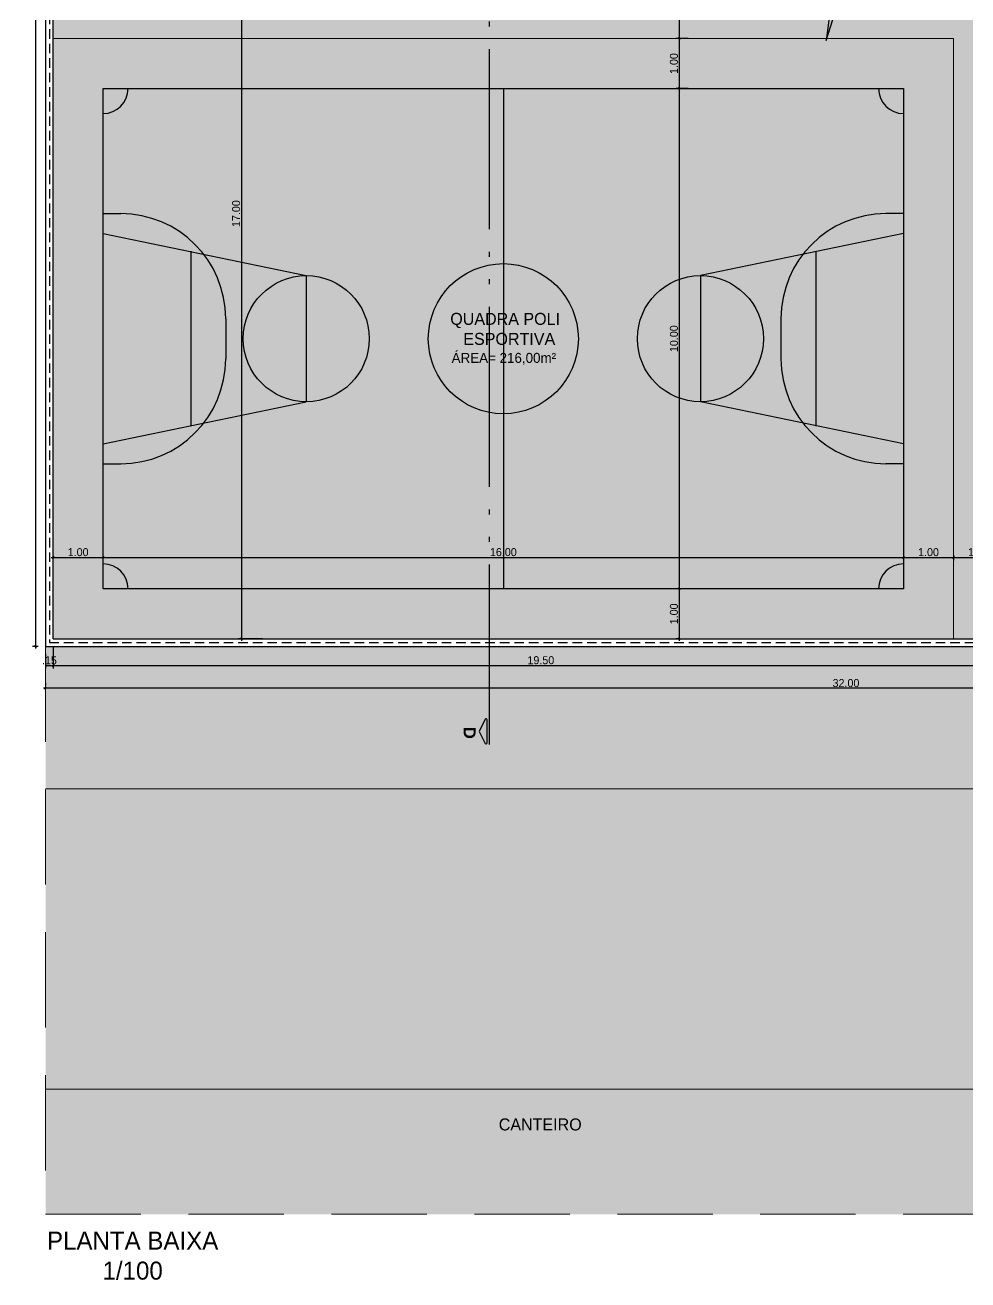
# Model space of a CAD drawing. Header units: feet. Extents: x 1734 to 1931, y 883 to 1088.
# Drawn here: x 1735.88 to 1754.73, y 882.82 to 907.9 of the extents above; entities that cross this region are included whole.
import ezdxf

# ---------------------------------------------------------------- set-up
doc = ezdxf.new("R2010")
doc.units = ezdxf.units.FT
doc.header["$LTSCALE"] = 0.3
doc.header["$MEASUREMENT"] = 0
doc.header["$PDMODE"] = 32
doc.header["$PDSIZE"] = 0.1
for name, pattern in [('ACAD_ISO05W100', [33, 24, -3, 0, -3, 0, -3]), ('DASHED2', [0.375, 0.25, -0.125]), ('HIDDEN', [9.525, 6.35, -3.175])]:
    doc.linetypes.add(name, pattern=pattern)
doc.layers.get('0').update_dxf_attribs({"linetype": 'CONTINUOUS'})
doc.layers.get('Defpoints').update_dxf_attribs({"linetype": 'CONTINUOUS'})
for name, color, linetype in [('1', 1, 'CONTINUOUS'), ('3', 3, 'CONTINUOUS'), ('4', 4, 'CONTINUOUS'), ('4.', 4, 'CONTINUOUS'), ('Cotas', 1, 'CONTINUOUS'), ('demolição', 140, 'DASHED2'), ('LOTE', 5, 'CONTINUOUS'), ('projecao', 8, 'HIDDEN'), ('Texto', 44, 'CONTINUOUS')]:
    doc.layers.add(name, color=color, linetype=linetype)
doc.styles.add('style1', font='GOTHIC.TTF')
doc.styles.add('TP', font='arial.ttf', dxfattribs={"height": 0.1})
doc.dimstyles.new('ESC-100', dxfattribs={"dimtxt": 0.16, "dimasz": 0.04, "dimexe": 0.06, "dimexo": 0.15, "dimgap": 0.02, "dimtad": 1, "dimzin": 4, "dimdsep": 46, "dimtxsty": 'style1', "dimblk": 'OBLIQUE', "dimcen": 0.01, "dimdle": 0.04, "dimclrd": 14, "dimclre": 14, "dimclrt": 2, "dimazin": 0, "dimtfac": 1, "dimtix": 1, "dimtmove": 2, "dimatfit": 0, "dimldrblk": 'OPEN90', "dimfxl": 1, "dimtolj": 1, "dimtzin": 4, "dimlwd": -1, "dimlwe": -1, "dimarcsym": 0})

# ---------------------------------------------------------------- blocks, each defined once
blk = doc.blocks.new('_Oblique')
at = {"color": 0, "linetype": 'ByBlock', "lineweight": -2}
blk.add_line((-0.5, -0.5), (0.5, 0.5), dxfattribs=at)
blk = doc.blocks.new('*D144')
at = {"layer": 'Cotas', "color": 14, "transparency": 16777216}
for p, q in [((1741.292, 912.631), (1740.145, 912.631)), ((1740.205, 912.671), (1740.205, 895.591)), ((1740.629, 895.631), (1740.145, 895.631))]:
    blk.add_line(p, q, dxfattribs=at)
at = {"layer": 'Defpoints', "color": 0, "transparency": 16777216}
for p in [(1741.442, 912.631), (1740.205, 895.631), (1740.779, 895.631)]:
    blk.add_point(p, dxfattribs=at)
at = {"layer": 'Cotas', "color": 14, "transparency": 16777216, "xscale": 0.04, "yscale": 0.04, "zscale": 0.04}
for p, rotation in [((1740.205, 912.631), 90), ((1740.205, 895.631), 270)]:
    blk.add_blockref('_Oblique', p, dxfattribs=dict(at, rotation=rotation))
at = {"layer": 'Cotas', "color": 2, "transparency": 16777216, "insert": (1740.101, 904.131), "char_height": 0.16, "attachment_point": 5, "rotation": 90, "style": 'style1'}
blk.add_mtext('\\A1;17.00', dxfattribs=at)
blk = doc.blocks.new('_Open90')
at = {"color": 0, "linetype": 'ByBlock', "lineweight": -2}
for p, q in [((0, 0), (-1, 0)), ((-0.5, 0.5), (0, 0)), ((0, 0), (-0.5, -0.5))]:
    blk.add_line(p, q, dxfattribs=at)
blk = doc.blocks.new('*D158')
at = {"layer": 'Cotas', "color": 14, "transparency": 16777216}
blk.add_line((1751.901, 907.592), (1752.385, 911.139), dxfattribs=at)
at = {"layer": 'Defpoints', "color": 0, "transparency": 16777216}
for p in [(1752.379, 911.099), (1751.906, 907.631)]:
    blk.add_point(p, dxfattribs=at)
at = {"layer": 'Cotas', "color": 14, "transparency": 16777216, "xscale": 0.04, "yscale": 0.04, "zscale": 0.04, "rotation": 82.229117953611}
blk.add_blockref('_Oblique', (1752.379, 911.099), dxfattribs=at)
at = {"layer": 'Cotas', "color": 2, "transparency": 16777216, "insert": (1752.04, 909.379), "char_height": 0.16, "attachment_point": 5, "rotation": 82.2291, "style": 'style1'}
blk.add_mtext('\\A1;R3.50', dxfattribs=at)
blk = doc.blocks.new('*D159')
at = {"layer": 'Cotas', "color": 14, "transparency": 16777216}
blk.add_line((1751.894, 907.593), (1752.521, 909.577), dxfattribs=at)
at = {"layer": 'Defpoints', "color": 0, "transparency": 16777216}
for p in [(1752.509, 909.538), (1751.906, 907.631)]:
    blk.add_point(p, dxfattribs=at)
at = {"layer": 'Cotas', "color": 14, "transparency": 16777216, "xscale": 0.04, "yscale": 0.04, "zscale": 0.04, "rotation": 72.46262932140819}
blk.add_blockref('_Oblique', (1752.509, 909.538), dxfattribs=at)
at = {"layer": 'Cotas', "color": 2, "transparency": 16777216, "insert": (1752.108, 908.616), "char_height": 0.16, "attachment_point": 5, "rotation": 72.4626, "style": 'style1'}
blk.add_mtext('\\A1;R2.00', dxfattribs=at)
blk = doc.blocks.new('*D185')
at = {"layer": 'Cotas', "color": 14, "transparency": 16777216}
for p, q in [((1749.135, 909.631), (1748.897, 909.631)), ((1748.957, 909.671), (1748.957, 907.591)), ((1749.135, 907.631), (1748.897, 907.631))]:
    blk.add_line(p, q, dxfattribs=at)
at = {"layer": 'Defpoints', "color": 0, "transparency": 16777216}
for p in [(1749.285, 909.631), (1748.957, 907.631), (1749.285, 907.631)]:
    blk.add_point(p, dxfattribs=at)
at = {"layer": 'Cotas', "color": 14, "transparency": 16777216, "xscale": 0.04, "yscale": 0.04, "zscale": 0.04}
for p, rotation in [((1748.957, 909.631), 90), ((1748.957, 907.631), 270)]:
    blk.add_blockref('_Oblique', p, dxfattribs=dict(at, rotation=rotation))
at = {"layer": 'Cotas', "color": 2, "transparency": 16777216, "insert": (1748.853, 908.631), "char_height": 0.16, "attachment_point": 5, "rotation": 90, "style": 'style1'}
blk.add_mtext('\\A1;2.00', dxfattribs=at)
blk = doc.blocks.new('*D186')
at = {"layer": 'Cotas', "color": 14, "transparency": 16777216}
for p, q in [((1749.135, 907.631), (1748.897, 907.631)), ((1748.957, 907.671), (1748.957, 906.591)), ((1749.135, 906.631), (1748.897, 906.631))]:
    blk.add_line(p, q, dxfattribs=at)
at = {"layer": 'Defpoints', "color": 0, "transparency": 16777216}
for p in [(1749.285, 907.631), (1748.957, 906.631), (1749.285, 906.631)]:
    blk.add_point(p, dxfattribs=at)
at = {"layer": 'Cotas', "color": 14, "transparency": 16777216, "xscale": 0.04, "yscale": 0.04, "zscale": 0.04}
for p, rotation in [((1748.957, 907.631), 90), ((1748.957, 906.631), 270)]:
    blk.add_blockref('_Oblique', p, dxfattribs=dict(at, rotation=rotation))
at = {"layer": 'Cotas', "color": 2, "transparency": 16777216, "insert": (1748.853, 907.131), "char_height": 0.16, "attachment_point": 5, "rotation": 90, "style": 'style1'}
blk.add_mtext('\\A1;1.00', dxfattribs=at)
blk = doc.blocks.new('*D187')
at = {"layer": 'Cotas', "color": 14, "transparency": 16777216}
for p, q in [((1749.135, 906.631), (1748.897, 906.631)), ((1748.957, 906.671), (1748.957, 896.591)), ((1748.953, 896.631), (1748.897, 896.631))]:
    blk.add_line(p, q, dxfattribs=at)
at = {"layer": 'Defpoints', "color": 0, "transparency": 16777216}
for p in [(1749.285, 906.631), (1748.957, 896.631), (1749.103, 896.631)]:
    blk.add_point(p, dxfattribs=at)
at = {"layer": 'Cotas', "color": 14, "transparency": 16777216, "xscale": 0.04, "yscale": 0.04, "zscale": 0.04}
for p, rotation in [((1748.957, 906.631), 90), ((1748.957, 896.631), 270)]:
    blk.add_blockref('_Oblique', p, dxfattribs=dict(at, rotation=rotation))
at = {"layer": 'Cotas', "color": 2, "transparency": 16777216, "insert": (1748.853, 901.631), "char_height": 0.16, "attachment_point": 5, "rotation": 90, "style": 'style1'}
blk.add_mtext('\\A1;10.00', dxfattribs=at)
blk = doc.blocks.new('*D188')
at = {"layer": 'Cotas', "color": 14, "transparency": 16777216}
for p, q in [((1748.957, 896.671), (1748.957, 895.591)), ((1748.953, 896.631), (1748.897, 896.631)), ((1748.953, 895.631), (1748.897, 895.631))]:
    blk.add_line(p, q, dxfattribs=at)
at = {"layer": 'Defpoints', "color": 0, "transparency": 16777216}
for p in [(1749.103, 896.631), (1748.957, 895.631), (1749.103, 895.631)]:
    blk.add_point(p, dxfattribs=at)
at = {"layer": 'Cotas', "color": 14, "transparency": 16777216, "xscale": 0.04, "yscale": 0.04, "zscale": 0.04}
for p, rotation in [((1748.957, 896.631), 90), ((1748.957, 895.631), 270)]:
    blk.add_blockref('_Oblique', p, dxfattribs=dict(at, rotation=rotation))
at = {"layer": 'Cotas', "color": 2, "transparency": 16777216, "insert": (1748.853, 896.131), "char_height": 0.16, "attachment_point": 5, "rotation": 90, "style": 'style1'}
blk.add_mtext('\\A1;1.00', dxfattribs=at)
blk = doc.blocks.new('*D189')
at = {"layer": 'Cotas', "color": 14, "transparency": 16777216}
for p, q in [((1736.402, 897.26), (1737.482, 897.26)), ((1736.442, 897.147), (1736.442, 897.32)), ((1737.442, 897.147), (1737.442, 897.32))]:
    blk.add_line(p, q, dxfattribs=at)
at = {"layer": 'Defpoints', "color": 0, "transparency": 16777216}
for p in [(1737.442, 897.26), (1736.442, 896.997), (1737.442, 896.997)]:
    blk.add_point(p, dxfattribs=at)
at = {"layer": 'Cotas', "color": 14, "transparency": 16777216, "xscale": 0.04, "yscale": 0.04, "zscale": 0.04, "rotation": 180}
blk.add_blockref('_Oblique', (1736.442, 897.26), dxfattribs=at)
at = {"layer": 'Cotas', "color": 14, "transparency": 16777216, "xscale": 0.04, "yscale": 0.04, "zscale": 0.04}
blk.add_blockref('_Oblique', (1737.442, 897.26), dxfattribs=at)
at = {"layer": 'Cotas', "color": 2, "transparency": 16777216, "insert": (1736.942, 897.364), "char_height": 0.16, "attachment_point": 5, "style": 'style1'}
blk.add_mtext('\\A1;1.00', dxfattribs=at)
blk = doc.blocks.new('*D190')
at = {"layer": 'Cotas', "color": 14, "transparency": 16777216}
for p, q in [((1737.402, 897.26), (1753.482, 897.26)), ((1737.442, 897.147), (1737.442, 897.32)), ((1753.442, 897.302), (1753.442, 897.2))]:
    blk.add_line(p, q, dxfattribs=at)
at = {"layer": 'Defpoints', "color": 0, "transparency": 16777216}
for p in [(1753.442, 897.452), (1753.442, 897.26), (1737.442, 896.997)]:
    blk.add_point(p, dxfattribs=at)
at = {"layer": 'Cotas', "color": 14, "transparency": 16777216, "xscale": 0.04, "yscale": 0.04, "zscale": 0.04, "rotation": 180}
blk.add_blockref('_Oblique', (1737.442, 897.26), dxfattribs=at)
at = {"layer": 'Cotas', "color": 14, "transparency": 16777216, "xscale": 0.04, "yscale": 0.04, "zscale": 0.04}
blk.add_blockref('_Oblique', (1753.442, 897.26), dxfattribs=at)
at = {"layer": 'Cotas', "color": 2, "transparency": 16777216, "insert": (1745.442, 897.364), "char_height": 0.16, "attachment_point": 5, "style": 'style1'}
blk.add_mtext('\\A1;16.00', dxfattribs=at)
blk = doc.blocks.new('*D191')
at = {"layer": 'Cotas', "color": 14, "transparency": 16777216}
for p, q in [((1753.402, 897.26), (1754.482, 897.26)), ((1753.442, 897.302), (1753.442, 897.2)), ((1754.442, 897.302), (1754.442, 897.2))]:
    blk.add_line(p, q, dxfattribs=at)
at = {"layer": 'Defpoints', "color": 0, "transparency": 16777216}
for p in [(1753.442, 897.452), (1754.442, 897.452), (1754.442, 897.26)]:
    blk.add_point(p, dxfattribs=at)
at = {"layer": 'Cotas', "color": 14, "transparency": 16777216, "xscale": 0.04, "yscale": 0.04, "zscale": 0.04, "rotation": 180}
blk.add_blockref('_Oblique', (1753.442, 897.26), dxfattribs=at)
at = {"layer": 'Cotas', "color": 14, "transparency": 16777216, "xscale": 0.04, "yscale": 0.04, "zscale": 0.04}
blk.add_blockref('_Oblique', (1754.442, 897.26), dxfattribs=at)
at = {"layer": 'Cotas', "color": 2, "transparency": 16777216, "insert": (1753.942, 897.364), "char_height": 0.16, "attachment_point": 5, "style": 'style1'}
blk.add_mtext('\\A1;1.00', dxfattribs=at)
blk = doc.blocks.new('*D192')
at = {"layer": 'Cotas', "color": 14, "transparency": 16777216}
for p, q in [((1754.402, 897.26), (1755.482, 897.26)), ((1754.442, 897.302), (1754.442, 897.2)), ((1755.442, 897.302), (1755.442, 897.2))]:
    blk.add_line(p, q, dxfattribs=at)
at = {"layer": 'Defpoints', "color": 0, "transparency": 16777216}
for p in [(1754.442, 897.452), (1755.442, 897.452), (1755.442, 897.26)]:
    blk.add_point(p, dxfattribs=at)
at = {"layer": 'Cotas', "color": 14, "transparency": 16777216, "xscale": 0.04, "yscale": 0.04, "zscale": 0.04, "rotation": 180}
blk.add_blockref('_Oblique', (1754.442, 897.26), dxfattribs=at)
at = {"layer": 'Cotas', "color": 14, "transparency": 16777216, "xscale": 0.04, "yscale": 0.04, "zscale": 0.04}
blk.add_blockref('_Oblique', (1755.442, 897.26), dxfattribs=at)
at = {"layer": 'Cotas', "color": 2, "transparency": 16777216, "insert": (1754.942, 897.364), "char_height": 0.16, "attachment_point": 5, "style": 'style1'}
blk.add_mtext('\\A1;1.00', dxfattribs=at)
blk = doc.blocks.new('*D252')
at = {"layer": 'Cotas', "color": 14, "transparency": 16777216}
for p, q in [((1736.442, 895.481), (1736.442, 895.039)), ((1736.292, 895.331), (1736.292, 895.039)), ((1736.292, 895.099), (1736.442, 895.099))]:
    blk.add_line(p, q, dxfattribs=at)
at = {"layer": 'Defpoints', "color": 0, "transparency": 16777216}
for p in [(1736.292, 895.481), (1736.442, 895.631), (1736.442, 895.099)]:
    blk.add_point(p, dxfattribs=at)
at = {"layer": 'Cotas', "color": 2, "transparency": 16777216, "insert": (1736.367, 895.201), "char_height": 0.16, "attachment_point": 5, "style": 'style1'}
blk.add_mtext('\\A1;.15', dxfattribs=at)
blk = doc.blocks.new('*D253')
at = {"layer": 'Cotas', "color": 14, "transparency": 16777216}
for p, q in [((1736.442, 895.481), (1736.442, 895.039)), ((1755.942, 895.331), (1755.942, 895.039)), ((1736.402, 895.099), (1755.982, 895.099))]:
    blk.add_line(p, q, dxfattribs=at)
at = {"layer": 'Defpoints', "color": 0, "transparency": 16777216}
for p in [(1736.442, 895.631), (1755.942, 895.481), (1755.942, 895.099)]:
    blk.add_point(p, dxfattribs=at)
at = {"layer": 'Cotas', "color": 14, "transparency": 16777216, "xscale": 0.04, "yscale": 0.04, "zscale": 0.04, "rotation": 180}
blk.add_blockref('_Oblique', (1736.442, 895.099), dxfattribs=at)
at = {"layer": 'Cotas', "color": 14, "transparency": 16777216, "xscale": 0.04, "yscale": 0.04, "zscale": 0.04}
blk.add_blockref('_Oblique', (1755.942, 895.099), dxfattribs=at)
at = {"layer": 'Cotas', "color": 2, "transparency": 16777216, "insert": (1746.192, 895.204), "char_height": 0.16, "attachment_point": 5, "style": 'style1'}
blk.add_mtext('\\A1;19.50', dxfattribs=at)
blk = doc.blocks.new('*D262')
at = {"layer": 'Cotas', "color": 14, "transparency": 16777216}
for p, q in [((1736.292, 894.752), (1736.292, 894.703)), ((1768.292, 894.737), (1768.292, 894.583)), ((1768.332, 894.643), (1736.252, 894.643))]:
    blk.add_line(p, q, dxfattribs=at)
at = {"layer": 'Defpoints', "color": 0, "transparency": 16777216}
for p in [(1768.292, 894.887), (1736.292, 894.643), (1736.292, 894.602)]:
    blk.add_point(p, dxfattribs=at)
at = {"layer": 'Cotas', "color": 14, "transparency": 16777216, "xscale": 0.04, "yscale": 0.04, "zscale": 0.04, "rotation": 180}
blk.add_blockref('_Oblique', (1736.292, 894.643), dxfattribs=at)
at = {"layer": 'Cotas', "color": 14, "transparency": 16777216, "xscale": 0.04, "yscale": 0.04, "zscale": 0.04}
blk.add_blockref('_Oblique', (1768.292, 894.643), dxfattribs=at)
at = {"layer": 'Cotas', "color": 2, "transparency": 16777216, "insert": (1752.292, 894.747), "char_height": 0.16, "attachment_point": 5, "style": 'style1'}
blk.add_mtext('\\A1;32.00', dxfattribs=at)
blk = doc.blocks.new('*D265')
at = {"layer": 'Cotas', "color": 14, "transparency": 16777216}
for p, q in [((1736.09, 935.821), (1736.09, 895.441)), ((1736.142, 935.781), (1736.03, 935.781)), ((1736.142, 895.481), (1736.03, 895.481))]:
    blk.add_line(p, q, dxfattribs=at)
at = {"layer": 'Defpoints', "color": 0, "transparency": 16777216}
for p in [(1736.292, 935.781), (1736.09, 895.481), (1736.292, 895.481)]:
    blk.add_point(p, dxfattribs=at)
at = {"layer": 'Cotas', "color": 14, "transparency": 16777216, "xscale": 0.04, "yscale": 0.04, "zscale": 0.04}
for p, rotation in [((1736.09, 935.781), 90), ((1736.09, 895.481), 270)]:
    blk.add_blockref('_Oblique', p, dxfattribs=dict(at, rotation=rotation))
at = {"layer": 'Cotas', "color": 2, "transparency": 16777216, "insert": (1735.986, 915.631), "char_height": 0.16, "attachment_point": 5, "rotation": 90, "style": 'style1'}
blk.add_mtext('\\A1;40.30', dxfattribs=at)

msp = doc.modelspace()

# ---------------------------------------------------------------- hatches: boundary and pattern name
at = {"linetype": 'Continuous', "true_color": 0xbdcb95}
msp.add_hatch(color=253, dxfattribs=at).paths.add_polyline_path([(1752.906, 909.363, 0.131652), (1751.906, 909.631), (1739.942, 909.631, -0.414214), (1736.442, 913.131), (1736.442, 907.631), (1754.442, 907.631), (1754.442, 895.631), (1755.442, 895.631), (1755.442, 907.784), (1763.715, 903.007, 0.243495), (1761.442, 897.631), (1761.442, 895.631), (1768.442, 895.631), (1768.442, 884.131), (1772.942, 884.131, -0.414214), (1769.442, 887.631), (1769.442, 898.662, 0.267949), (1768.442, 900.394), (1763.809, 903.068), (1755.442, 907.899)])
at = {"true_color": 0x4c7b3d}
for points in [[(1754.442, 907.631), (1736.442, 907.631), (1736.442, 895.631), (1754.442, 895.631)], [(1755.18, 886.631), (1736.292, 886.631), (1736.292, 884.131), (1757.261, 884.131, 0.361741)]]:
    msp.add_hatch(color=87, dxfattribs=at).paths.add_polyline_path(points)
at = {"layer": '1'}
h = msp.add_hatch(color=4, dxfattribs=at)
h.dxf.hatch_style = 2
h.paths.add_polyline_path([(1745.081, 893.541, 0.791418), (1745.116, 893.55), (1745.116, 894.015, 0.791418), (1745.081, 894.023), (1744.961, 893.782)])
at = {"layer": 'demolição', "linetype": 'Continuous'}
h = msp.add_hatch(color=255, dxfattribs=at)
h.dxf.hatch_style = 1
h.paths.add_polyline_path([(1761.442, 894.837), (1761.442, 895.481), (1761.442, 895.631), (1757.942, 895.631), (1757.942, 895.481), (1757.142, 895.481), (1757.142, 895.631), (1755.942, 895.631), (1755.942, 895.481), (1736.292, 895.481), (1736.292, 892.631), (1758.187, 892.631, -0.381321), (1765.441, 884.131), (1768.292, 884.131, 0.307445)])
h = msp.add_hatch(color=251, dxfattribs=at)
h.dxf.hatch_style = 1
h.paths.add_polyline_path([(1758.187, 892.631), (1736.292, 892.631), (1736.292, 886.631), (1755.18, 886.631, -0.361741), (1757.261, 884.131), (1765.441, 884.131, 0.381321)])

# ---------------------------------------------------------------- linework, layer by layer
at = {"layer": '1', "linetype": 'Continuous', "lineweight": 15}
msp.add_lwpolyline([(1736.442, 907.631), (1754.442, 907.631), (1754.442, 895.631)], dxfattribs=at)
at = {"layer": '3'}
for points in [[(1780.442, 935.781), (1736.292, 935.781), (1736.292, 895.481), (1755.942, 895.481)], [(1736.442, 895.631), (1736.442, 935.631)], [(1736.442, 895.631), (1755.942, 895.631)], [(1736.442, 895.631), (1755.942, 895.631)], [(1736.442, 895.631), (1755.942, 895.631)]]:
    msp.add_lwpolyline(points, dxfattribs=at)
at = {"layer": '4', "linetype": 'Continuous'}
msp.add_lwpolyline([(1745.116, 893.55), (1745.116, 894.015, 0.791418), (1745.081, 894.023), (1744.961, 893.782), (1745.081, 893.541, 0.791418)], format="xyb", close=True, dxfattribs=at)
at = {"layer": '4.', "color": 5, "linetype": 'ACAD_ISO05W100', "ltscale": 0.5}
msp.add_line((1745.164, 893.52), (1745.164, 937.332), dxfattribs=at)
at = {"layer": 'demolição', "color": 255, "linetype": 'Continuous'}
for p, q in [((1745.442, 906.631), (1745.442, 896.631)), ((1737.442, 904.131), (1737.792, 904.131)), ((1753.442, 904.131), (1753.092, 904.131)), ((1737.442, 903.731), (1741.502, 902.891)), ((1753.442, 903.731), (1749.382, 902.891)), ((1739.192, 903.381), (1739.192, 899.881)), ((1751.692, 903.381), (1751.692, 899.881)), ((1741.502, 902.891), (1741.502, 900.371)), ((1749.382, 902.891), (1749.382, 900.371)), ((1739.892, 902.031), (1739.892, 901.231)), ((1750.992, 902.031), (1750.992, 901.231)), ((1737.442, 899.531), (1741.502, 900.371)), ((1753.442, 899.531), (1749.382, 900.371)), ((1737.442, 899.131), (1737.792, 899.131)), ((1753.442, 899.131), (1753.092, 899.131))]:
    msp.add_line(p, q, dxfattribs=at)
msp.add_lwpolyline([(1753.442, 906.631), (1753.442, 896.631), (1737.442, 896.631), (1737.442, 906.631)], close=True, dxfattribs=at)
for centre, radius in [((1745.442, 901.631), 1.5), ((1741.502, 901.631), 1.26), ((1749.382, 901.631), 1.26)]:
    msp.add_circle(centre, radius, dxfattribs=at)
for centre, radius, start, end in [((1737.442, 906.631), 0.5, 270, 0), ((1753.442, 906.631), 0.5, 180, 270), ((1737.792, 902.031), 2.1, 0, 90), ((1753.092, 902.031), 2.1, 90, 180), ((1737.792, 901.231), 2.1, 270, 0), ((1753.092, 901.231), 2.1, 180, 270), ((1737.442, 896.631), 0.5, 0, 90), ((1753.442, 896.631), 0.5, 90, 180)]:
    msp.add_arc(centre, radius, start, end, dxfattribs=at)
at = {"layer": 'LOTE', "color": 1, "linetype": 'HIDDEN', "lineweight": 15}
msp.add_lwpolyline([(1736.292, 895.481), (1736.292, 884.131), (1768.292, 884.131)], dxfattribs=at)
at = {"layer": 'LOTE', "color": 1, "linetype": 'Continuous', "lineweight": 9}
for points in [[(1736.292, 892.631), (1758.187, 892.631)], [(1736.292, 886.631), (1755.18, 886.631)]]:
    msp.add_lwpolyline(points, dxfattribs=at)
at = {"layer": 'projecao', "ltscale": 0.1}
msp.add_lwpolyline([(1755.942, 895.556), (1768.367, 895.556), (1768.367, 884.056), (1793.517, 884.056), (1793.517, 935.706), (1736.367, 935.706), (1736.367, 895.556), (1755.942, 895.556)], dxfattribs=at)

# ---------------------------------------------------------------- texts
at = {"layer": 'Texto', "char_height": 0.1, "attachment_point": 1, "style": 'style1'}
for s, insert, width in [('\\pi1.72273;\\P\\pi0.61206;{\\H2.4x;QUADRA POLI \\P\\pi0.87335;ESPORTIVA\\P\\pi0.63946;\\H0.83333x;ÁREA= 216,00m²}', (1743.769, 902.314), 3.44546), ('\\pxqc;{\\H2.4x;CANTEIRO}', (1744.457, 886.045), 3.44546), ('\\pxqc;\\P\\P{\\H3.6x;PLANTA BAIXA\\P1/100}', (1731.676, 884.117), 12.71133)]:
    msp.add_mtext(s, dxfattribs=dict(at, insert=insert, width=width))
at = {"layer": 'Texto', "linetype": 'Continuous', "ltscale": 0.4, "insert": (1744.889, 893.754), "char_height": 0.24, "width": 1.77451, "attachment_point": 2, "rotation": 270, "style": 'TP'}
msp.add_mtext('{\\fArial|b1|i0|c0|p34;D}', dxfattribs=at)

# ---------------------------------------------------------------- dimensions: what is measured, and where the dimension line sits
at = {"layer": 'Cotas'}
for base, p1, p2, picture, middle in [((1736.09, 895.481), (1736.292, 935.781), (1736.292, 895.481), '*D265', (1735.986, 915.631)), ((1740.205, 895.631), (1741.442, 912.631), (1740.779, 895.631), '*D144', (1740.101, 904.131)), ((1748.957, 907.631), (1749.285, 909.631), (1749.285, 907.631), '*D185', (1748.853, 908.631)), ((1748.957, 906.631), (1749.285, 907.631), (1749.285, 906.631), '*D186', (1748.853, 907.131)), ((1748.957, 896.631), (1749.285, 906.631), (1749.103, 896.631), '*D187', (1748.853, 901.631)), ((1748.957, 895.631), (1749.103, 896.631), (1749.103, 895.631), '*D188', (1748.853, 896.131))]:
    dim = msp.add_linear_dim(base=base, p1=p1, p2=p2, angle=90, dimstyle='ESC-100', override={"dimtxt": 0.16}, dxfattribs=at)
    dim.commit()
    dim.dimension.update_dxf_attribs({"geometry": picture, "text_midpoint": middle})
for mpoint, picture, middle in [((1752.379, 911.099), '*D158', (1752.04, 909.379)), ((1752.509, 909.538), '*D159', (1752.108, 908.616))]:
    dim = msp.add_radius_dim(center=(1751.906, 907.631), mpoint=mpoint, dimstyle='ESC-100', override={"dimtxt": 0.16}, dxfattribs=at)
    dim.commit()
    dim.dimension.update_dxf_attribs({"geometry": picture, "text_midpoint": middle})
for base, p1, p2, picture, middle in [((1737.442, 897.26), (1736.442, 896.997), (1737.442, 896.997), '*D189', (1736.942, 897.364)), ((1753.442, 897.26), (1737.442, 896.997), (1753.442, 897.452), '*D190', (1745.442, 897.364)), ((1754.442, 897.26), (1753.442, 897.452), (1754.442, 897.452), '*D191', (1753.942, 897.364)), ((1755.442, 897.26), (1754.442, 897.452), (1755.442, 897.452), '*D192', (1754.942, 897.364)), ((1736.442, 895.099), (1736.292, 895.481), (1736.442, 895.631), '*D252', (1736.367, 895.201)), ((1755.942, 895.099), (1736.442, 895.631), (1755.942, 895.481), '*D253', (1746.192, 895.204)), ((1736.292, 894.643), (1768.292, 894.887), (1736.292, 894.602), '*D262', (1752.292, 894.747))]:
    dim = msp.add_linear_dim(base=base, p1=p1, p2=p2, dimstyle='ESC-100', override={"dimtxt": 0.16}, dxfattribs=at)
    dim.commit()
    dim.dimension.update_dxf_attribs({"geometry": picture, "text_midpoint": middle})

doc.saveas('drawing.dxf')
